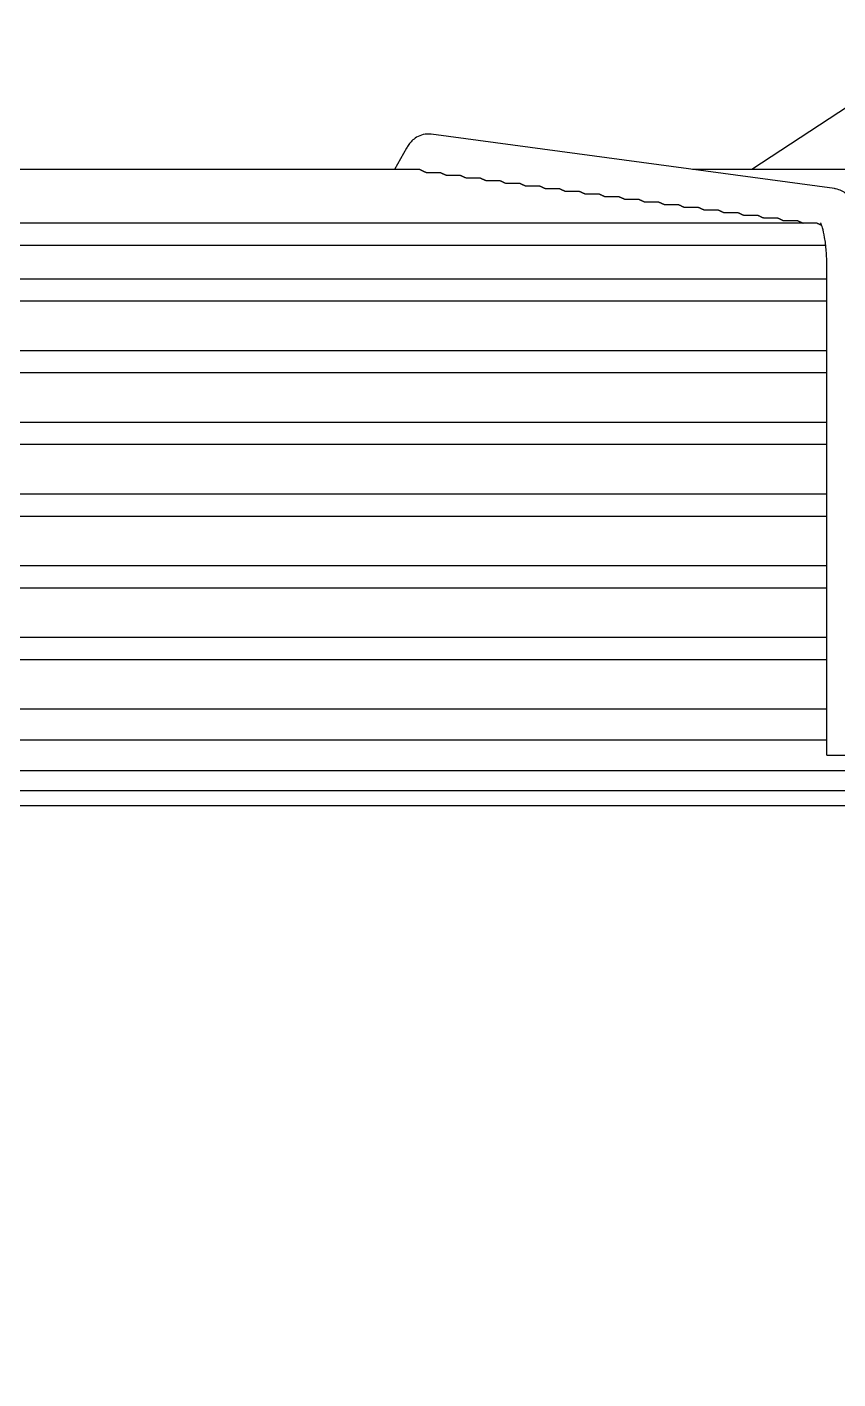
# Model space of a CAD drawing. Header units: millimetres. Extents: x 16200 to 32328, y 19251 to 29476.
# Drawn here: x 16315.74 to 16319.83, y 19601.05 to 19607.88 of the extents above; entities that cross this region are included whole.
import ezdxf

# ---------------------------------------------------------------- set-up
doc = ezdxf.new("R2010")
doc.units = ezdxf.units.MM
doc.header["$LTSCALE"] = 5
doc.layers.add('UNIT', color=6, linetype='Continuous')
doc.layers.add('WS-NO-CONTROL', color=3, linetype='Continuous')
doc.styles.add('SUBMITTAL', font='romans.shx', dxfattribs={"width": 0.75})
doc.dimstyles.new('SUBMITTAL', dxfattribs={"dimtxt": 0.09375, "dimasz": 0.09375, "dimexe": 0.03125, "dimexo": 0.0625, "dimgap": 0.0625, "dimtad": 0, "dimdec": 4, "dimzin": 4, "dimdsep": 46, "dimlunit": 4, "dimtxsty": 'SUBMITTAL', "dimcen": 0.09375, "dimclre": 6, "dimadec": 0, "dimazin": 0, "dimtfac": 1, "dimtdec": 0, "dimtofl": 0, "dimtmove": 0, "dimatfit": 3, "dimfxl": 0, "dimfrac": 2, "dimtolj": 1, "dimtzin": 4, "dimarcsym": 0})

msp = doc.modelspace()

# ---------------------------------------------------------------- linework, layer by layer
at = {"layer": 'UNIT'}
for p, q in [((16320.3354, 19607.7721), (16319.3985, 19607.1581)), ((16319.8152, 19607.0615), (16317.7798, 19607.3361)), ((16317.6549, 19607.2662), (16317.5949, 19607.1581)), ((16317.7217, 19607.1581), (16313.7192, 19607.1581)), ((16317.7552, 19607.1434), (16317.8236, 19607.1434)), ((16320.6047, 19607.1581), (16319.0991, 19607.1581)), ((16317.8552, 19607.1299), (16317.9238, 19607.1299)), ((16317.9554, 19607.1164), (16318.024, 19607.1164)), ((16318.0556, 19607.1029), (16318.1243, 19607.1029)), ((16318.1557, 19607.0894), (16318.2246, 19607.0894)), ((16318.2559, 19607.0759), (16318.3247, 19607.0759)), ((16318.3561, 19607.0624), (16318.425, 19607.0624)), ((16318.4563, 19607.0489), (16318.5252, 19607.0489)), ((16318.5565, 19607.0354), (16318.6254, 19607.0354)), ((16318.6567, 19607.0219), (16318.7256, 19607.0219)), ((16318.7568, 19607.0084), (16318.8259, 19607.0084)), ((16318.857, 19606.9949), (16318.9261, 19606.9949)), ((16318.9572, 19606.9814), (16319.0263, 19606.9814)), ((16319.0574, 19606.9679), (16319.1266, 19606.9679)), ((16319.1576, 19606.9544), (16319.2268, 19606.9544)), ((16319.2578, 19606.9409), (16319.327, 19606.9409)), ((16319.7279, 19606.8869), (16311.713, 19606.8869)), ((16319.3579, 19606.9274), (16319.4272, 19606.9274)), ((16319.4581, 19606.9139), (16319.5274, 19606.9139)), ((16319.5583, 19606.9004), (16319.6276, 19606.9004)), ((16311.6693, 19606.7767), (16319.7715, 19606.7767)), ((16319.7774, 19604.1995), (16319.7774, 19606.6689)), ((16319.7774, 19606.605), (16311.6635, 19606.605)), ((16318.9988, 19606.6064), (16318.9988, 19606.605)), ((16311.6635, 19606.4948), (16319.7774, 19606.4948)), ((16319.7774, 19606.2428), (16311.6635, 19606.2428)), ((16311.6635, 19606.1326), (16319.7774, 19606.1326)), ((16319.7774, 19605.8806), (16311.6635, 19605.8806)), ((16311.6635, 19605.7704), (16319.7774, 19605.7704)), ((16319.7774, 19605.5184), (16311.6635, 19605.5184)), ((16311.6635, 19605.4081), (16319.7774, 19605.4081)), ((16319.7774, 19605.1562), (16311.6635, 19605.1562)), ((16311.6635, 19605.0459), (16319.7774, 19605.0459)), ((16319.7774, 19604.794), (16311.6635, 19604.794)), ((16311.6635, 19604.6837), (16319.7774, 19604.6837)), ((16319.7774, 19604.4318), (16311.6635, 19604.4318)), ((16311.6635, 19604.2782), (16319.7774, 19604.2782)), ((16319.7774, 19604.1995), (16319.9742, 19604.1995)), ((16311.0944, 19604.1227), (16320.3464, 19604.1227)), ((16298.8504, 19604.0223), (16332.5905, 19604.0223)), ((16332.5905, 19603.9436), (16298.8504, 19603.9436))]:
    msp.add_line(p, q, dxfattribs=at)
for centre, start, end in [((16316.8756, 19606.6132), 353.99009, 355.0051), ((16317.663, 19606.6132), 184.9949, 186.00991)]:
    msp.add_arc(centre, 0.0787, start, end, dxfattribs=at)
for major_axis, start_param, end_param in [((-0.0861, 0.0478), 1.366612, 1.389255), ((0.0861, -0.0478), 6.024051, 6.046695)]:
    msp.add_ellipse((16317.4368, 19606.6705), major_axis=major_axis, ratio=0.875426, start_param=start_param, end_param=end_param, dxfattribs=at)
for points, knots in [([(16317.7798, 19607.3361), (16317.7665, 19607.3379), (16317.7524, 19607.3372), (16317.7268, 19607.3314), (16317.7153, 19607.3265), (16317.6963, 19607.3152), (16317.6887, 19607.3089), (16317.6759, 19607.2964), (16317.6708, 19607.2903), (16317.662, 19607.2782), (16317.6583, 19607.2722), (16317.655, 19607.2663), (16317.6549, 19607.2662), (16317.6549, 19607.2662)], [3.1066861, 3.1066861, 3.1066861, 3.1066861, 3.1999885, 3.1999885, 3.2942363, 3.2942363, 3.388484, 3.388484, 3.4827318, 3.4827318, 3.5769796, 3.5769796, 3.577925, 3.577925, 3.577925, 3.577925]), ([(16317.7217, 19607.1581), (16317.7217, 19607.1581), (16317.7218, 19607.1581), (16317.7218, 19607.1581), (16317.722, 19607.1581), (16317.7223, 19607.1581), (16317.7226, 19607.158), (16317.7229, 19607.1579), (16317.7232, 19607.1579), (16317.7236, 19607.1577), (16317.724, 19607.1576), (16317.7244, 19607.1575), (16317.7248, 19607.1573), (16317.7253, 19607.1571), (16317.7258, 19607.1569), (16317.7263, 19607.1567), (16317.7268, 19607.1564), (16317.7274, 19607.1562), (16317.7279, 19607.1559), (16317.7285, 19607.1556), (16317.7292, 19607.1553), (16317.7298, 19607.155), (16317.7305, 19607.1546), (16317.7312, 19607.1543), (16317.732, 19607.1539), (16317.7327, 19607.1535), (16317.7335, 19607.1531), (16317.7343, 19607.1527), (16317.7352, 19607.1523), (16317.736, 19607.1518), (16317.7369, 19607.1514), (16317.7379, 19607.1509), (16317.7388, 19607.1504), (16317.7398, 19607.15), (16317.7408, 19607.1495), (16317.7419, 19607.149), (16317.743, 19607.1484), (16317.7441, 19607.1479), (16317.7453, 19607.1474), (16317.7465, 19607.1469), (16317.7477, 19607.1463), (16317.7489, 19607.1458), (16317.7502, 19607.1453), (16317.7516, 19607.1447), (16317.7529, 19607.1442), (16317.7543, 19607.1437), (16317.7546, 19607.1436), (16317.7549, 19607.1435), (16317.7552, 19607.1434)], [0.4847824, 0.4847824, 0.4847824, 0.4847824, 0.4878049, 0.4878049, 0.4878049, 0.5121951, 0.5121951, 0.5121951, 0.5365854, 0.5365854, 0.5365854, 0.5609756, 0.5609756, 0.5609756, 0.5853659, 0.5853659, 0.5853659, 0.6097561, 0.6097561, 0.6097561, 0.6341463, 0.6341463, 0.6341463, 0.6585366, 0.6585366, 0.6585366, 0.6829268, 0.6829268, 0.6829268, 0.7073171, 0.7073171, 0.7073171, 0.7317073, 0.7317073, 0.7317073, 0.7560976, 0.7560976, 0.7560976, 0.7804878, 0.7804878, 0.7804878, 0.804878, 0.804878, 0.804878, 0.8292683, 0.8292683, 0.8292683, 0.834397, 0.834397, 0.834397, 0.834397]), ([(16317.8236, 19607.1434), (16317.8236, 19607.1434), (16317.8237, 19607.1434), (16317.8237, 19607.1434), (16317.8239, 19607.1433), (16317.8242, 19607.1433), (16317.8245, 19607.1432), (16317.8248, 19607.1432), (16317.8251, 19607.1431), (16317.8255, 19607.143), (16317.8258, 19607.1429), (16317.8262, 19607.1427), (16317.8267, 19607.1426), (16317.8271, 19607.1424), (16317.8276, 19607.1422), (16317.8281, 19607.142), (16317.8286, 19607.1418), (16317.8291, 19607.1415), (16317.8297, 19607.1413), (16317.8303, 19607.141), (16317.8309, 19607.1407), (16317.8315, 19607.1404), (16317.8322, 19607.1401), (16317.8329, 19607.1397), (16317.8336, 19607.1394), (16317.8343, 19607.139), (16317.8351, 19607.1387), (16317.8359, 19607.1383), (16317.8367, 19607.1379), (16317.8376, 19607.1374), (16317.8385, 19607.137), (16317.8393, 19607.1366), (16317.8403, 19607.1361), (16317.8413, 19607.1357), (16317.8422, 19607.1352), (16317.8433, 19607.1347), (16317.8444, 19607.1343), (16317.8454, 19607.1338), (16317.8466, 19607.1333), (16317.8477, 19607.1328), (16317.8489, 19607.1323), (16317.8501, 19607.1318), (16317.8514, 19607.1313), (16317.8526, 19607.1308), (16317.8539, 19607.1303), (16317.8552, 19607.1299)], [0.4842301, 0.4842301, 0.4842301, 0.4842301, 0.4878049, 0.4878049, 0.4878049, 0.5121951, 0.5121951, 0.5121951, 0.5365854, 0.5365854, 0.5365854, 0.5609756, 0.5609756, 0.5609756, 0.5853659, 0.5853659, 0.5853659, 0.6097561, 0.6097561, 0.6097561, 0.6341463, 0.6341463, 0.6341463, 0.6585366, 0.6585366, 0.6585366, 0.6829268, 0.6829268, 0.6829268, 0.7073171, 0.7073171, 0.7073171, 0.7317073, 0.7317073, 0.7317073, 0.7560976, 0.7560976, 0.7560976, 0.7804878, 0.7804878, 0.7804878, 0.804878, 0.804878, 0.804878, 0.8279727, 0.8279727, 0.8279727, 0.8279727]), ([(16317.9238, 19607.1299), (16317.9239, 19607.1299), (16317.9239, 19607.1299), (16317.9239, 19607.1299), (16317.9242, 19607.1298), (16317.9244, 19607.1298), (16317.9247, 19607.1298), (16317.925, 19607.1297), (16317.9253, 19607.1296), (16317.9257, 19607.1295), (16317.926, 19607.1294), (16317.9264, 19607.1292), (16317.9269, 19607.1291), (16317.9273, 19607.1289), (16317.9278, 19607.1287), (16317.9283, 19607.1285), (16317.9288, 19607.1283), (16317.9293, 19607.128), (16317.9299, 19607.1278), (16317.9305, 19607.1275), (16317.9311, 19607.1272), (16317.9318, 19607.1269), (16317.9324, 19607.1266), (16317.9331, 19607.1262), (16317.9338, 19607.1259), (16317.9346, 19607.1255), (16317.9353, 19607.1252), (16317.9361, 19607.1248), (16317.9369, 19607.1244), (16317.9378, 19607.1239), (16317.9387, 19607.1235), (16317.9396, 19607.1231), (16317.9405, 19607.1226), (16317.9415, 19607.1222), (16317.9425, 19607.1217), (16317.9435, 19607.1212), (16317.9446, 19607.1207), (16317.9457, 19607.1203), (16317.9468, 19607.1198), (16317.948, 19607.1193), (16317.9491, 19607.1188), (16317.9504, 19607.1183), (16317.9517, 19607.1178), (16317.9528, 19607.1173), (16317.9541, 19607.1168), (16317.9554, 19607.1164)], [0.4842433, 0.4842433, 0.4842433, 0.4842433, 0.4878049, 0.4878049, 0.4878049, 0.5121951, 0.5121951, 0.5121951, 0.5365854, 0.5365854, 0.5365854, 0.5609756, 0.5609756, 0.5609756, 0.5853659, 0.5853659, 0.5853659, 0.6097561, 0.6097561, 0.6097561, 0.6341463, 0.6341463, 0.6341463, 0.6585366, 0.6585366, 0.6585366, 0.6829268, 0.6829268, 0.6829268, 0.7073171, 0.7073171, 0.7073171, 0.7317073, 0.7317073, 0.7317073, 0.7560976, 0.7560976, 0.7560976, 0.7804878, 0.7804878, 0.7804878, 0.804878, 0.804878, 0.804878, 0.8276206, 0.8276206, 0.8276206, 0.8276206]), ([(16318.0241, 19607.1164), (16318.0241, 19607.1164), (16318.0241, 19607.1164), (16318.0242, 19607.1164), (16318.0244, 19607.1164), (16318.0246, 19607.1163), (16318.0249, 19607.1163), (16318.0252, 19607.1162), (16318.0255, 19607.1161), (16318.0259, 19607.116), (16318.0263, 19607.1159), (16318.0267, 19607.1157), (16318.0271, 19607.1156), (16318.0275, 19607.1154), (16318.028, 19607.1152), (16318.0285, 19607.115), (16318.029, 19607.1148), (16318.0296, 19607.1145), (16318.0301, 19607.1143), (16318.0307, 19607.114), (16318.0313, 19607.1137), (16318.032, 19607.1134), (16318.0326, 19607.1131), (16318.0333, 19607.1127), (16318.0341, 19607.1124), (16318.0348, 19607.112), (16318.0356, 19607.1116), (16318.0364, 19607.1113), (16318.0372, 19607.1109), (16318.038, 19607.1104), (16318.0389, 19607.11), (16318.0398, 19607.1096), (16318.0408, 19607.1091), (16318.0417, 19607.1087), (16318.0427, 19607.1082), (16318.0437, 19607.1077), (16318.0448, 19607.1072), (16318.0459, 19607.1067), (16318.047, 19607.1063), (16318.0482, 19607.1058), (16318.0494, 19607.1053), (16318.0506, 19607.1047), (16318.0519, 19607.1042), (16318.0531, 19607.1038), (16318.0543, 19607.1033), (16318.0556, 19607.1029)], [0.4842566, 0.4842566, 0.4842566, 0.4842566, 0.4878049, 0.4878049, 0.4878049, 0.5121951, 0.5121951, 0.5121951, 0.5365854, 0.5365854, 0.5365854, 0.5609756, 0.5609756, 0.5609756, 0.5853659, 0.5853659, 0.5853659, 0.6097561, 0.6097561, 0.6097561, 0.6341463, 0.6341463, 0.6341463, 0.6585366, 0.6585366, 0.6585366, 0.6829268, 0.6829268, 0.6829268, 0.7073171, 0.7073171, 0.7073171, 0.7317073, 0.7317073, 0.7317073, 0.7560976, 0.7560976, 0.7560976, 0.7804878, 0.7804878, 0.7804878, 0.804878, 0.804878, 0.804878, 0.827268, 0.827268, 0.827268, 0.827268]), ([(16318.1243, 19607.1029), (16318.1243, 19607.1029), (16318.1243, 19607.1029), (16318.1244, 19607.1029), (16318.1246, 19607.1029), (16318.1249, 19607.1028), (16318.1251, 19607.1028), (16318.1254, 19607.1027), (16318.1258, 19607.1026), (16318.1261, 19607.1025), (16318.1265, 19607.1024), (16318.1269, 19607.1022), (16318.1273, 19607.1021), (16318.1278, 19607.1019), (16318.1282, 19607.1017), (16318.1287, 19607.1015), (16318.1292, 19607.1013), (16318.1298, 19607.101), (16318.1304, 19607.1008), (16318.1309, 19607.1005), (16318.1316, 19607.1002), (16318.1322, 19607.0999), (16318.1329, 19607.0996), (16318.1336, 19607.0992), (16318.1343, 19607.0989), (16318.135, 19607.0985), (16318.1358, 19607.0981), (16318.1366, 19607.0977), (16318.1374, 19607.0973), (16318.1383, 19607.0969), (16318.1392, 19607.0965), (16318.14, 19607.0961), (16318.141, 19607.0956), (16318.142, 19607.0952), (16318.143, 19607.0947), (16318.144, 19607.0942), (16318.1451, 19607.0937), (16318.1461, 19607.0932), (16318.1473, 19607.0927), (16318.1484, 19607.0922), (16318.1496, 19607.0917), (16318.1509, 19607.0912), (16318.1521, 19607.0907), (16318.1533, 19607.0903), (16318.1545, 19607.0898), (16318.1557, 19607.0894)], [0.48427, 0.48427, 0.48427, 0.48427, 0.4878049, 0.4878049, 0.4878049, 0.5121951, 0.5121951, 0.5121951, 0.5365854, 0.5365854, 0.5365854, 0.5609756, 0.5609756, 0.5609756, 0.5853659, 0.5853659, 0.5853659, 0.6097561, 0.6097561, 0.6097561, 0.6341463, 0.6341463, 0.6341463, 0.6585366, 0.6585366, 0.6585366, 0.6829268, 0.6829268, 0.6829268, 0.7073171, 0.7073171, 0.7073171, 0.7317073, 0.7317073, 0.7317073, 0.7560976, 0.7560976, 0.7560976, 0.7804878, 0.7804878, 0.7804878, 0.804878, 0.804878, 0.804878, 0.8269153, 0.8269153, 0.8269153, 0.8269153]), ([(16318.2245, 19607.0894), (16318.2245, 19607.0894), (16318.2246, 19607.0894), (16318.2246, 19607.0894), (16318.2248, 19607.0894), (16318.2251, 19607.0893), (16318.2254, 19607.0893), (16318.2257, 19607.0892), (16318.226, 19607.0891), (16318.2264, 19607.089), (16318.2267, 19607.0889), (16318.2271, 19607.0887), (16318.2276, 19607.0886), (16318.228, 19607.0884), (16318.2285, 19607.0882), (16318.229, 19607.088), (16318.2295, 19607.0878), (16318.23, 19607.0875), (16318.2306, 19607.0873), (16318.2312, 19607.087), (16318.2318, 19607.0867), (16318.2324, 19607.0864), (16318.2331, 19607.0861), (16318.2338, 19607.0857), (16318.2345, 19607.0854), (16318.2352, 19607.085), (16318.236, 19607.0846), (16318.2368, 19607.0842), (16318.2376, 19607.0838), (16318.2385, 19607.0834), (16318.2394, 19607.083), (16318.2403, 19607.0826), (16318.2412, 19607.0821), (16318.2422, 19607.0816), (16318.2432, 19607.0812), (16318.2442, 19607.0807), (16318.2453, 19607.0802), (16318.2464, 19607.0797), (16318.2475, 19607.0792), (16318.2487, 19607.0787), (16318.2499, 19607.0782), (16318.2511, 19607.0777), (16318.2524, 19607.0772), (16318.2535, 19607.0768), (16318.2547, 19607.0763), (16318.2559, 19607.0759)], [0.4842834, 0.4842834, 0.4842834, 0.4842834, 0.4878049, 0.4878049, 0.4878049, 0.5121951, 0.5121951, 0.5121951, 0.5365854, 0.5365854, 0.5365854, 0.5609756, 0.5609756, 0.5609756, 0.5853659, 0.5853659, 0.5853659, 0.6097561, 0.6097561, 0.6097561, 0.6341463, 0.6341463, 0.6341463, 0.6585366, 0.6585366, 0.6585366, 0.6829268, 0.6829268, 0.6829268, 0.7073171, 0.7073171, 0.7073171, 0.7317073, 0.7317073, 0.7317073, 0.7560976, 0.7560976, 0.7560976, 0.7804878, 0.7804878, 0.7804878, 0.804878, 0.804878, 0.804878, 0.8265624, 0.8265624, 0.8265624, 0.8265624]), ([(16318.3247, 19607.0759), (16318.3248, 19607.0759), (16318.3248, 19607.0759), (16318.3248, 19607.0759), (16318.325, 19607.0759), (16318.3253, 19607.0758), (16318.3256, 19607.0758), (16318.3259, 19607.0757), (16318.3262, 19607.0756), (16318.3266, 19607.0755), (16318.3269, 19607.0754), (16318.3273, 19607.0752), (16318.3278, 19607.0751), (16318.3282, 19607.0749), (16318.3287, 19607.0747), (16318.3292, 19607.0745), (16318.3297, 19607.0743), (16318.3302, 19607.074), (16318.3308, 19607.0738), (16318.3314, 19607.0735), (16318.332, 19607.0732), (16318.3327, 19607.0729), (16318.3333, 19607.0726), (16318.334, 19607.0722), (16318.3347, 19607.0719), (16318.3355, 19607.0715), (16318.3362, 19607.0711), (16318.3371, 19607.0707), (16318.3379, 19607.0703), (16318.3387, 19607.0699), (16318.3396, 19607.0695), (16318.3405, 19607.0691), (16318.3415, 19607.0686), (16318.3424, 19607.0681), (16318.3434, 19607.0677), (16318.3445, 19607.0672), (16318.3455, 19607.0667), (16318.3466, 19607.0662), (16318.3477, 19607.0657), (16318.3489, 19607.0652), (16318.3501, 19607.0647), (16318.3513, 19607.0642), (16318.3526, 19607.0637), (16318.3537, 19607.0633), (16318.3549, 19607.0628), (16318.3561, 19607.0624)], [0.484297, 0.484297, 0.484297, 0.484297, 0.4878049, 0.4878049, 0.4878049, 0.5121951, 0.5121951, 0.5121951, 0.5365854, 0.5365854, 0.5365854, 0.5609756, 0.5609756, 0.5609756, 0.5853659, 0.5853659, 0.5853659, 0.6097561, 0.6097561, 0.6097561, 0.6341463, 0.6341463, 0.6341463, 0.6585366, 0.6585366, 0.6585366, 0.6829268, 0.6829268, 0.6829268, 0.7073171, 0.7073171, 0.7073171, 0.7317073, 0.7317073, 0.7317073, 0.7560976, 0.7560976, 0.7560976, 0.7804878, 0.7804878, 0.7804878, 0.804878, 0.804878, 0.804878, 0.8262097, 0.8262097, 0.8262097, 0.8262097]), ([(16318.425, 19607.0624), (16318.425, 19607.0624), (16318.425, 19607.0624), (16318.4251, 19607.0624), (16318.4253, 19607.0624), (16318.4255, 19607.0623), (16318.4258, 19607.0623), (16318.4261, 19607.0622), (16318.4264, 19607.0621), (16318.4268, 19607.062), (16318.4272, 19607.0619), (16318.4276, 19607.0618), (16318.428, 19607.0616), (16318.4284, 19607.0614), (16318.4289, 19607.0612), (16318.4294, 19607.061), (16318.4299, 19607.0608), (16318.4305, 19607.0605), (16318.4311, 19607.0603), (16318.4316, 19607.06), (16318.4322, 19607.0597), (16318.4329, 19607.0594), (16318.4336, 19607.0591), (16318.4342, 19607.0587), (16318.435, 19607.0584), (16318.4357, 19607.058), (16318.4365, 19607.0576), (16318.4373, 19607.0572), (16318.4381, 19607.0568), (16318.439, 19607.0564), (16318.4399, 19607.056), (16318.4407, 19607.0555), (16318.4417, 19607.0551), (16318.4427, 19607.0546), (16318.4437, 19607.0542), (16318.4447, 19607.0537), (16318.4458, 19607.0532), (16318.4469, 19607.0527), (16318.448, 19607.0522), (16318.4492, 19607.0517), (16318.4503, 19607.0512), (16318.4516, 19607.0507), (16318.4529, 19607.0502), (16318.454, 19607.0497), (16318.4551, 19607.0493), (16318.4563, 19607.0489)], [0.4843105, 0.4843105, 0.4843105, 0.4843105, 0.4878049, 0.4878049, 0.4878049, 0.5121951, 0.5121951, 0.5121951, 0.5365854, 0.5365854, 0.5365854, 0.5609756, 0.5609756, 0.5609756, 0.5853659, 0.5853659, 0.5853659, 0.6097561, 0.6097561, 0.6097561, 0.6341463, 0.6341463, 0.6341463, 0.6585366, 0.6585366, 0.6585366, 0.6829268, 0.6829268, 0.6829268, 0.7073171, 0.7073171, 0.7073171, 0.7317073, 0.7317073, 0.7317073, 0.7560976, 0.7560976, 0.7560976, 0.7804878, 0.7804878, 0.7804878, 0.804878, 0.804878, 0.804878, 0.8258572, 0.8258572, 0.8258572, 0.8258572]), ([(16318.5252, 19607.0489), (16318.5252, 19607.0489), (16318.5252, 19607.0489), (16318.5253, 19607.0489), (16318.5255, 19607.0489), (16318.5258, 19607.0488), (16318.526, 19607.0488), (16318.5263, 19607.0487), (16318.5267, 19607.0486), (16318.527, 19607.0485), (16318.5274, 19607.0484), (16318.5278, 19607.0483), (16318.5282, 19607.0481), (16318.5287, 19607.0479), (16318.5291, 19607.0477), (16318.5297, 19607.0475), (16318.5302, 19607.0473), (16318.5307, 19607.047), (16318.5313, 19607.0468), (16318.5319, 19607.0465), (16318.5325, 19607.0462), (16318.5331, 19607.0459), (16318.5338, 19607.0456), (16318.5345, 19607.0452), (16318.5352, 19607.0449), (16318.5359, 19607.0445), (16318.5367, 19607.0441), (16318.5375, 19607.0437), (16318.5383, 19607.0433), (16318.5392, 19607.0429), (16318.5401, 19607.0425), (16318.541, 19607.042), (16318.5419, 19607.0416), (16318.5429, 19607.0411), (16318.5439, 19607.0407), (16318.5449, 19607.0402), (16318.546, 19607.0397), (16318.5471, 19607.0392), (16318.5482, 19607.0387), (16318.5494, 19607.0382), (16318.5506, 19607.0377), (16318.5518, 19607.0372), (16318.5531, 19607.0367), (16318.5542, 19607.0362), (16318.5553, 19607.0358), (16318.5565, 19607.0354)], [0.484326, 0.484326, 0.484326, 0.484326, 0.4878049, 0.4878049, 0.4878049, 0.5121951, 0.5121951, 0.5121951, 0.5365854, 0.5365854, 0.5365854, 0.5609756, 0.5609756, 0.5609756, 0.5853659, 0.5853659, 0.5853659, 0.6097561, 0.6097561, 0.6097561, 0.6341463, 0.6341463, 0.6341463, 0.6585366, 0.6585366, 0.6585366, 0.6829268, 0.6829268, 0.6829268, 0.7073171, 0.7073171, 0.7073171, 0.7317073, 0.7317073, 0.7317073, 0.7560976, 0.7560976, 0.7560976, 0.7804878, 0.7804878, 0.7804878, 0.804878, 0.804878, 0.804878, 0.8255542, 0.8255542, 0.8255542, 0.8255542]), ([(16318.6254, 19607.0354), (16318.6254, 19607.0354), (16318.6255, 19607.0354), (16318.6255, 19607.0354), (16318.6257, 19607.0354), (16318.626, 19607.0353), (16318.6263, 19607.0353), (16318.6266, 19607.0352), (16318.6269, 19607.0351), (16318.6273, 19607.035), (16318.6276, 19607.0349), (16318.628, 19607.0348), (16318.6285, 19607.0346), (16318.6289, 19607.0344), (16318.6294, 19607.0342), (16318.6299, 19607.034), (16318.6304, 19607.0338), (16318.6309, 19607.0335), (16318.6315, 19607.0333), (16318.6321, 19607.033), (16318.6327, 19607.0327), (16318.6334, 19607.0324), (16318.634, 19607.0321), (16318.6347, 19607.0317), (16318.6354, 19607.0314), (16318.6362, 19607.031), (16318.6369, 19607.0306), (16318.6378, 19607.0302), (16318.6386, 19607.0298), (16318.6394, 19607.0294), (16318.6403, 19607.029), (16318.6412, 19607.0285), (16318.6422, 19607.0281), (16318.6431, 19607.0276), (16318.6441, 19607.0271), (16318.6452, 19607.0267), (16318.6462, 19607.0262), (16318.6473, 19607.0257), (16318.6485, 19607.0252), (16318.6496, 19607.0247), (16318.6508, 19607.0242), (16318.652, 19607.0237), (16318.6533, 19607.0232), (16318.6544, 19607.0227), (16318.6555, 19607.0223), (16318.6567, 19607.0219)], [0.48434, 0.48434, 0.48434, 0.48434, 0.4878049, 0.4878049, 0.4878049, 0.5121951, 0.5121951, 0.5121951, 0.5365854, 0.5365854, 0.5365854, 0.5609756, 0.5609756, 0.5609756, 0.5853659, 0.5853659, 0.5853659, 0.6097561, 0.6097561, 0.6097561, 0.6341463, 0.6341463, 0.6341463, 0.6585366, 0.6585366, 0.6585366, 0.6829268, 0.6829268, 0.6829268, 0.7073171, 0.7073171, 0.7073171, 0.7317073, 0.7317073, 0.7317073, 0.7560976, 0.7560976, 0.7560976, 0.7804878, 0.7804878, 0.7804878, 0.804878, 0.804878, 0.804878, 0.8252026, 0.8252026, 0.8252026, 0.8252026]), ([(16318.7256, 19607.0219), (16318.7257, 19607.0219), (16318.7257, 19607.0219), (16318.7257, 19607.0219), (16318.7259, 19607.0219), (16318.7262, 19607.0218), (16318.7265, 19607.0218), (16318.7268, 19607.0217), (16318.7271, 19607.0216), (16318.7275, 19607.0215), (16318.7279, 19607.0214), (16318.7283, 19607.0213), (16318.7287, 19607.0211), (16318.7291, 19607.0209), (16318.7296, 19607.0207), (16318.7301, 19607.0205), (16318.7306, 19607.0203), (16318.7312, 19607.02), (16318.7317, 19607.0198), (16318.7323, 19607.0195), (16318.7329, 19607.0192), (16318.7336, 19607.0189), (16318.7342, 19607.0186), (16318.7349, 19607.0182), (16318.7357, 19607.0179), (16318.7364, 19607.0175), (16318.7372, 19607.0171), (16318.738, 19607.0167), (16318.7388, 19607.0163), (16318.7396, 19607.0159), (16318.7405, 19607.0155), (16318.7414, 19607.015), (16318.7424, 19607.0146), (16318.7434, 19607.0141), (16318.7444, 19607.0136), (16318.7454, 19607.0132), (16318.7465, 19607.0127), (16318.7476, 19607.0122), (16318.7487, 19607.0117), (16318.7499, 19607.0112), (16318.7511, 19607.0107), (16318.7523, 19607.0102), (16318.7536, 19607.0096), (16318.7546, 19607.0092), (16318.7557, 19607.0088), (16318.7568, 19607.0084)], [0.484354, 0.484354, 0.484354, 0.484354, 0.4878049, 0.4878049, 0.4878049, 0.5121951, 0.5121951, 0.5121951, 0.5365854, 0.5365854, 0.5365854, 0.5609756, 0.5609756, 0.5609756, 0.5853659, 0.5853659, 0.5853659, 0.6097561, 0.6097561, 0.6097561, 0.6341463, 0.6341463, 0.6341463, 0.6585366, 0.6585366, 0.6585366, 0.6829268, 0.6829268, 0.6829268, 0.7073171, 0.7073171, 0.7073171, 0.7317073, 0.7317073, 0.7317073, 0.7560976, 0.7560976, 0.7560976, 0.7804878, 0.7804878, 0.7804878, 0.804878, 0.804878, 0.804878, 0.8248515, 0.8248515, 0.8248515, 0.8248515]), ([(16318.8259, 19607.0084), (16318.8259, 19607.0084), (16318.8259, 19607.0084), (16318.8259, 19607.0084), (16318.8262, 19607.0084), (16318.8264, 19607.0084), (16318.8267, 19607.0083), (16318.827, 19607.0082), (16318.8273, 19607.0081), (16318.8277, 19607.008), (16318.8281, 19607.0079), (16318.8285, 19607.0078), (16318.8289, 19607.0076), (16318.8294, 19607.0074), (16318.8298, 19607.0072), (16318.8303, 19607.007), (16318.8308, 19607.0068), (16318.8314, 19607.0065), (16318.832, 19607.0063), (16318.8325, 19607.006), (16318.8332, 19607.0057), (16318.8338, 19607.0054), (16318.8345, 19607.0051), (16318.8352, 19607.0047), (16318.8359, 19607.0044), (16318.8366, 19607.004), (16318.8374, 19607.0036), (16318.8382, 19607.0032), (16318.839, 19607.0028), (16318.8399, 19607.0024), (16318.8408, 19607.002), (16318.8417, 19607.0015), (16318.8426, 19607.0011), (16318.8436, 19607.0006), (16318.8446, 19607.0001), (16318.8456, 19606.9996), (16318.8467, 19606.9992), (16318.8478, 19606.9987), (16318.8489, 19606.9982), (16318.8501, 19606.9977), (16318.8513, 19606.9971), (16318.8525, 19606.9966), (16318.8538, 19606.9961), (16318.8548, 19606.9957), (16318.8559, 19606.9953), (16318.857, 19606.9949)], [0.484368, 0.484368, 0.484368, 0.484368, 0.4878049, 0.4878049, 0.4878049, 0.5121951, 0.5121951, 0.5121951, 0.5365854, 0.5365854, 0.5365854, 0.5609756, 0.5609756, 0.5609756, 0.5853659, 0.5853659, 0.5853659, 0.6097561, 0.6097561, 0.6097561, 0.6341463, 0.6341463, 0.6341463, 0.6585366, 0.6585366, 0.6585366, 0.6829268, 0.6829268, 0.6829268, 0.7073171, 0.7073171, 0.7073171, 0.7317073, 0.7317073, 0.7317073, 0.7560976, 0.7560976, 0.7560976, 0.7804878, 0.7804878, 0.7804878, 0.804878, 0.804878, 0.804878, 0.824501, 0.824501, 0.824501, 0.824501]), ([(16319.9742, 19606.6689), (16319.9742, 19606.7017), (16319.9729, 19606.7345), (16319.9677, 19606.7979), (16319.9638, 19606.8283), (16319.9535, 19606.8852), (16319.947, 19606.9115), (16319.9304, 19606.9601), (16319.9209, 19606.9825), (16319.8971, 19607.0152), (16319.888, 19607.0257), (16319.862, 19607.0462), (16319.8438, 19607.0562), (16319.8196, 19607.0608), (16319.8174, 19607.0612), (16319.8152, 19607.0615)], [1.570796, 1.570796, 1.570796, 1.570796, 1.877974, 1.877974, 2.185152, 2.185152, 2.49233, 2.49233, 2.799508, 2.799508, 2.940974, 2.940974, 3.091858, 3.091858, 3.106686, 3.106686, 3.106686, 3.106686]), ([(16318.9261, 19606.9949), (16318.9261, 19606.9949), (16318.9261, 19606.9949), (16318.9262, 19606.9949), (16318.9264, 19606.9949), (16318.9267, 19606.9949), (16318.9269, 19606.9948), (16318.9272, 19606.9947), (16318.9276, 19606.9946), (16318.9279, 19606.9945), (16318.9283, 19606.9944), (16318.9287, 19606.9943), (16318.9291, 19606.9941), (16318.9296, 19606.9939), (16318.9301, 19606.9937), (16318.9306, 19606.9935), (16318.9311, 19606.9933), (16318.9316, 19606.993), (16318.9322, 19606.9928), (16318.9328, 19606.9925), (16318.9334, 19606.9922), (16318.934, 19606.9919), (16318.9347, 19606.9916), (16318.9354, 19606.9912), (16318.9361, 19606.9909), (16318.9369, 19606.9905), (16318.9376, 19606.9901), (16318.9384, 19606.9897), (16318.9393, 19606.9893), (16318.9401, 19606.9889), (16318.941, 19606.9885), (16318.9419, 19606.988), (16318.9429, 19606.9876), (16318.9438, 19606.9871), (16318.9448, 19606.9866), (16318.9459, 19606.9861), (16318.947, 19606.9856), (16318.948, 19606.9852), (16318.9492, 19606.9847), (16318.9503, 19606.9841), (16318.9515, 19606.9836), (16318.9528, 19606.9831), (16318.9541, 19606.9826), (16318.9551, 19606.9822), (16318.9561, 19606.9818), (16318.9572, 19606.9814)], [0.484382, 0.484382, 0.484382, 0.484382, 0.4878049, 0.4878049, 0.4878049, 0.5121951, 0.5121951, 0.5121951, 0.5365854, 0.5365854, 0.5365854, 0.5609756, 0.5609756, 0.5609756, 0.5853659, 0.5853659, 0.5853659, 0.6097561, 0.6097561, 0.6097561, 0.6341463, 0.6341463, 0.6341463, 0.6585366, 0.6585366, 0.6585366, 0.6829268, 0.6829268, 0.6829268, 0.7073171, 0.7073171, 0.7073171, 0.7317073, 0.7317073, 0.7317073, 0.7560976, 0.7560976, 0.7560976, 0.7804878, 0.7804878, 0.7804878, 0.804878, 0.804878, 0.804878, 0.8241512, 0.8241512, 0.8241512, 0.8241512]), ([(16319.0263, 19606.9814), (16319.0263, 19606.9814), (16319.0264, 19606.9814), (16319.0264, 19606.9814), (16319.0266, 19606.9814), (16319.0269, 19606.9814), (16319.0272, 19606.9813), (16319.0275, 19606.9812), (16319.0278, 19606.9811), (16319.0282, 19606.981), (16319.0285, 19606.9809), (16319.0289, 19606.9808), (16319.0294, 19606.9806), (16319.0298, 19606.9804), (16319.0303, 19606.9802), (16319.0308, 19606.98), (16319.0313, 19606.9798), (16319.0318, 19606.9795), (16319.0324, 19606.9793), (16319.033, 19606.979), (16319.0336, 19606.9787), (16319.0343, 19606.9784), (16319.0349, 19606.9781), (16319.0356, 19606.9777), (16319.0364, 19606.9774), (16319.0371, 19606.977), (16319.0379, 19606.9766), (16319.0387, 19606.9762), (16319.0395, 19606.9758), (16319.0403, 19606.9754), (16319.0412, 19606.975), (16319.0421, 19606.9745), (16319.0431, 19606.9741), (16319.0441, 19606.9736), (16319.0451, 19606.9731), (16319.0461, 19606.9726), (16319.0472, 19606.9721), (16319.0483, 19606.9716), (16319.0494, 19606.9711), (16319.0506, 19606.9706), (16319.0518, 19606.9701), (16319.053, 19606.9696), (16319.0543, 19606.9691), (16319.0553, 19606.9687), (16319.0563, 19606.9683), (16319.0574, 19606.9679)], [0.484396, 0.484396, 0.484396, 0.484396, 0.4878049, 0.4878049, 0.4878049, 0.5121951, 0.5121951, 0.5121951, 0.5365854, 0.5365854, 0.5365854, 0.5609756, 0.5609756, 0.5609756, 0.5853659, 0.5853659, 0.5853659, 0.6097561, 0.6097561, 0.6097561, 0.6341463, 0.6341463, 0.6341463, 0.6585366, 0.6585366, 0.6585366, 0.6829268, 0.6829268, 0.6829268, 0.7073171, 0.7073171, 0.7073171, 0.7317073, 0.7317073, 0.7317073, 0.7560976, 0.7560976, 0.7560976, 0.7804878, 0.7804878, 0.7804878, 0.804878, 0.804878, 0.804878, 0.823802, 0.823802, 0.823802, 0.823802]), ([(16319.1265, 19606.9679), (16319.1266, 19606.9679), (16319.1266, 19606.9679), (16319.1266, 19606.9679), (16319.1268, 19606.9679), (16319.1271, 19606.9679), (16319.1274, 19606.9678), (16319.1277, 19606.9677), (16319.128, 19606.9677), (16319.1284, 19606.9675), (16319.1288, 19606.9674), (16319.1292, 19606.9673), (16319.1296, 19606.9671), (16319.13, 19606.9669), (16319.1305, 19606.9667), (16319.131, 19606.9665), (16319.1315, 19606.9663), (16319.1321, 19606.966), (16319.1327, 19606.9658), (16319.1332, 19606.9655), (16319.1338, 19606.9652), (16319.1345, 19606.9649), (16319.1352, 19606.9646), (16319.1359, 19606.9642), (16319.1366, 19606.9639), (16319.1373, 19606.9635), (16319.1381, 19606.9631), (16319.1389, 19606.9627), (16319.1397, 19606.9623), (16319.1406, 19606.9619), (16319.1415, 19606.9614), (16319.1424, 19606.961), (16319.1433, 19606.9605), (16319.1443, 19606.9601), (16319.1453, 19606.9596), (16319.1463, 19606.9591), (16319.1474, 19606.9586), (16319.1485, 19606.9581), (16319.1496, 19606.9576), (16319.1508, 19606.9571), (16319.152, 19606.9566), (16319.1533, 19606.9561), (16319.1545, 19606.9556), (16319.1555, 19606.9552), (16319.1565, 19606.9548), (16319.1576, 19606.9544)], [0.48441, 0.48441, 0.48441, 0.48441, 0.4878049, 0.4878049, 0.4878049, 0.5121951, 0.5121951, 0.5121951, 0.5365854, 0.5365854, 0.5365854, 0.5609756, 0.5609756, 0.5609756, 0.5853659, 0.5853659, 0.5853659, 0.6097561, 0.6097561, 0.6097561, 0.6341463, 0.6341463, 0.6341463, 0.6585366, 0.6585366, 0.6585366, 0.6829268, 0.6829268, 0.6829268, 0.7073171, 0.7073171, 0.7073171, 0.7317073, 0.7317073, 0.7317073, 0.7560976, 0.7560976, 0.7560976, 0.7804878, 0.7804878, 0.7804878, 0.804878, 0.804878, 0.804878, 0.8234536, 0.8234536, 0.8234536, 0.8234536]), ([(16319.2268, 19606.9544), (16319.2268, 19606.9544), (16319.2268, 19606.9544), (16319.2268, 19606.9544), (16319.2271, 19606.9544), (16319.2273, 19606.9544), (16319.2276, 19606.9543), (16319.2279, 19606.9542), (16319.2282, 19606.9542), (16319.2286, 19606.954), (16319.229, 19606.9539), (16319.2294, 19606.9538), (16319.2298, 19606.9536), (16319.2303, 19606.9534), (16319.2307, 19606.9532), (16319.2312, 19606.953), (16319.2318, 19606.9528), (16319.2323, 19606.9526), (16319.2329, 19606.9523), (16319.2335, 19606.952), (16319.2341, 19606.9517), (16319.2347, 19606.9514), (16319.2354, 19606.9511), (16319.2361, 19606.9507), (16319.2368, 19606.9504), (16319.2376, 19606.95), (16319.2383, 19606.9496), (16319.2391, 19606.9492), (16319.24, 19606.9488), (16319.2408, 19606.9484), (16319.2417, 19606.9479), (16319.2426, 19606.9475), (16319.2436, 19606.947), (16319.2445, 19606.9466), (16319.2455, 19606.9461), (16319.2466, 19606.9456), (16319.2477, 19606.9451), (16319.2487, 19606.9446), (16319.2499, 19606.9441), (16319.2511, 19606.9436), (16319.2523, 19606.9431), (16319.2535, 19606.9426), (16319.2548, 19606.9421), (16319.2557, 19606.9417), (16319.2567, 19606.9413), (16319.2578, 19606.9409)], [0.4844239, 0.4844239, 0.4844239, 0.4844239, 0.4878049, 0.4878049, 0.4878049, 0.5121951, 0.5121951, 0.5121951, 0.5365854, 0.5365854, 0.5365854, 0.5609756, 0.5609756, 0.5609756, 0.5853659, 0.5853659, 0.5853659, 0.6097561, 0.6097561, 0.6097561, 0.6341463, 0.6341463, 0.6341463, 0.6585366, 0.6585366, 0.6585366, 0.6829268, 0.6829268, 0.6829268, 0.7073171, 0.7073171, 0.7073171, 0.7317073, 0.7317073, 0.7317073, 0.7560976, 0.7560976, 0.7560976, 0.7804878, 0.7804878, 0.7804878, 0.804878, 0.804878, 0.804878, 0.823106, 0.823106, 0.823106, 0.823106]), ([(16319.327, 19606.9409), (16319.327, 19606.9409), (16319.327, 19606.9409), (16319.3271, 19606.9409), (16319.3273, 19606.9409), (16319.3275, 19606.9409), (16319.3278, 19606.9408), (16319.3281, 19606.9407), (16319.3285, 19606.9407), (16319.3288, 19606.9405), (16319.3292, 19606.9404), (16319.3296, 19606.9403), (16319.33, 19606.9401), (16319.3305, 19606.9399), (16319.331, 19606.9397), (16319.3315, 19606.9395), (16319.332, 19606.9393), (16319.3325, 19606.9391), (16319.3331, 19606.9388), (16319.3337, 19606.9385), (16319.3343, 19606.9382), (16319.335, 19606.9379), (16319.3356, 19606.9376), (16319.3363, 19606.9372), (16319.3371, 19606.9369), (16319.3378, 19606.9365), (16319.3386, 19606.9361), (16319.3394, 19606.9357), (16319.3402, 19606.9353), (16319.341, 19606.9349), (16319.3419, 19606.9344), (16319.3428, 19606.934), (16319.3438, 19606.9335), (16319.3448, 19606.9331), (16319.3458, 19606.9326), (16319.3468, 19606.9321), (16319.3479, 19606.9316), (16319.349, 19606.9311), (16319.3501, 19606.9306), (16319.3513, 19606.9301), (16319.3525, 19606.9296), (16319.3537, 19606.9291), (16319.355, 19606.9286), (16319.356, 19606.9282), (16319.3569, 19606.9278), (16319.3579, 19606.9274)], [0.4844379, 0.4844379, 0.4844379, 0.4844379, 0.4878049, 0.4878049, 0.4878049, 0.5121951, 0.5121951, 0.5121951, 0.5365854, 0.5365854, 0.5365854, 0.5609756, 0.5609756, 0.5609756, 0.5853659, 0.5853659, 0.5853659, 0.6097561, 0.6097561, 0.6097561, 0.6341463, 0.6341463, 0.6341463, 0.6585366, 0.6585366, 0.6585366, 0.6829268, 0.6829268, 0.6829268, 0.7073171, 0.7073171, 0.7073171, 0.7317073, 0.7317073, 0.7317073, 0.7560976, 0.7560976, 0.7560976, 0.7804878, 0.7804878, 0.7804878, 0.804878, 0.804878, 0.804878, 0.8227592, 0.8227592, 0.8227592, 0.8227592]), ([(16319.4272, 19606.9274), (16319.4272, 19606.9274), (16319.4273, 19606.9274), (16319.4273, 19606.9274), (16319.4275, 19606.9274), (16319.4278, 19606.9274), (16319.4281, 19606.9273), (16319.4284, 19606.9273), (16319.4287, 19606.9272), (16319.4291, 19606.927), (16319.4294, 19606.9269), (16319.4298, 19606.9268), (16319.4303, 19606.9266), (16319.4307, 19606.9264), (16319.4312, 19606.9262), (16319.4317, 19606.926), (16319.4322, 19606.9258), (16319.4328, 19606.9256), (16319.4333, 19606.9253), (16319.4339, 19606.925), (16319.4345, 19606.9247), (16319.4352, 19606.9244), (16319.4359, 19606.9241), (16319.4365, 19606.9237), (16319.4373, 19606.9234), (16319.438, 19606.923), (16319.4388, 19606.9226), (16319.4396, 19606.9222), (16319.4404, 19606.9218), (16319.4413, 19606.9214), (16319.4422, 19606.9209), (16319.4431, 19606.9205), (16319.444, 19606.92), (16319.445, 19606.9196), (16319.446, 19606.9191), (16319.447, 19606.9186), (16319.4481, 19606.9181), (16319.4492, 19606.9176), (16319.4504, 19606.9171), (16319.4515, 19606.9166), (16319.4527, 19606.9161), (16319.454, 19606.9156), (16319.4553, 19606.915), (16319.4562, 19606.9147), (16319.4571, 19606.9143), (16319.4581, 19606.9139)], [0.4844518, 0.4844518, 0.4844518, 0.4844518, 0.4878049, 0.4878049, 0.4878049, 0.5121951, 0.5121951, 0.5121951, 0.5365854, 0.5365854, 0.5365854, 0.5609756, 0.5609756, 0.5609756, 0.5853659, 0.5853659, 0.5853659, 0.6097561, 0.6097561, 0.6097561, 0.6341463, 0.6341463, 0.6341463, 0.6585366, 0.6585366, 0.6585366, 0.6829268, 0.6829268, 0.6829268, 0.7073171, 0.7073171, 0.7073171, 0.7317073, 0.7317073, 0.7317073, 0.7560976, 0.7560976, 0.7560976, 0.7804878, 0.7804878, 0.7804878, 0.804878, 0.804878, 0.804878, 0.8224133, 0.8224133, 0.8224133, 0.8224133]), ([(16319.5274, 19606.9139), (16319.5275, 19606.9139), (16319.5275, 19606.9139), (16319.5275, 19606.9139), (16319.5277, 19606.9139), (16319.528, 19606.9139), (16319.5283, 19606.9138), (16319.5286, 19606.9138), (16319.5289, 19606.9137), (16319.5293, 19606.9136), (16319.5297, 19606.9134), (16319.5301, 19606.9133), (16319.5305, 19606.9131), (16319.5309, 19606.9129), (16319.5314, 19606.9128), (16319.5319, 19606.9125), (16319.5324, 19606.9123), (16319.533, 19606.9121), (16319.5336, 19606.9118), (16319.5341, 19606.9115), (16319.5348, 19606.9112), (16319.5354, 19606.9109), (16319.5361, 19606.9106), (16319.5368, 19606.9102), (16319.5375, 19606.9099), (16319.5383, 19606.9095), (16319.539, 19606.9091), (16319.5398, 19606.9087), (16319.5407, 19606.9083), (16319.5415, 19606.9079), (16319.5424, 19606.9074), (16319.5433, 19606.907), (16319.5443, 19606.9065), (16319.5453, 19606.906), (16319.5462, 19606.9056), (16319.5473, 19606.9051), (16319.5484, 19606.9046), (16319.5495, 19606.9041), (16319.5506, 19606.9036), (16319.5518, 19606.9031), (16319.553, 19606.9026), (16319.5542, 19606.902), (16319.5555, 19606.9015), (16319.5564, 19606.9012), (16319.5574, 19606.9008), (16319.5583, 19606.9004)], [0.4844658, 0.4844658, 0.4844658, 0.4844658, 0.4878049, 0.4878049, 0.4878049, 0.5121951, 0.5121951, 0.5121951, 0.5365854, 0.5365854, 0.5365854, 0.5609756, 0.5609756, 0.5609756, 0.5853659, 0.5853659, 0.5853659, 0.6097561, 0.6097561, 0.6097561, 0.6341463, 0.6341463, 0.6341463, 0.6585366, 0.6585366, 0.6585366, 0.6829268, 0.6829268, 0.6829268, 0.7073171, 0.7073171, 0.7073171, 0.7317073, 0.7317073, 0.7317073, 0.7560976, 0.7560976, 0.7560976, 0.7804878, 0.7804878, 0.7804878, 0.804878, 0.804878, 0.804878, 0.8220682, 0.8220682, 0.8220682, 0.8220682]), ([(16319.6276, 19606.9004), (16319.6277, 19606.9004), (16319.6277, 19606.9004), (16319.6277, 19606.9004), (16319.628, 19606.9004), (16319.6282, 19606.9004), (16319.6285, 19606.9003), (16319.6288, 19606.9003), (16319.6291, 19606.9002), (16319.6295, 19606.9001), (16319.6299, 19606.8999), (16319.6303, 19606.8998), (16319.6307, 19606.8996), (16319.6312, 19606.8995), (16319.6316, 19606.8993), (16319.6322, 19606.899), (16319.6327, 19606.8988), (16319.6332, 19606.8986), (16319.6338, 19606.8983), (16319.6344, 19606.898), (16319.635, 19606.8977), (16319.6357, 19606.8974), (16319.6363, 19606.8971), (16319.637, 19606.8967), (16319.6377, 19606.8964), (16319.6385, 19606.896), (16319.6393, 19606.8956), (16319.6401, 19606.8952), (16319.6409, 19606.8948), (16319.6417, 19606.8944), (16319.6427, 19606.8939), (16319.6436, 19606.8935), (16319.6445, 19606.893), (16319.6455, 19606.8925), (16319.6465, 19606.8921), (16319.6475, 19606.8916), (16319.6486, 19606.8911), (16319.6497, 19606.8906), (16319.6508, 19606.8901), (16319.652, 19606.8896), (16319.6532, 19606.889), (16319.6545, 19606.8885), (16319.6557, 19606.888), (16319.6566, 19606.8876), (16319.6576, 19606.8873), (16319.6585, 19606.8869)], [0.4844797, 0.4844797, 0.4844797, 0.4844797, 0.4878049, 0.4878049, 0.4878049, 0.5121951, 0.5121951, 0.5121951, 0.5365854, 0.5365854, 0.5365854, 0.5609756, 0.5609756, 0.5609756, 0.5853659, 0.5853659, 0.5853659, 0.6097561, 0.6097561, 0.6097561, 0.6341463, 0.6341463, 0.6341463, 0.6585366, 0.6585366, 0.6585366, 0.6829268, 0.6829268, 0.6829268, 0.7073171, 0.7073171, 0.7073171, 0.7317073, 0.7317073, 0.7317073, 0.7560976, 0.7560976, 0.7560976, 0.7804878, 0.7804878, 0.7804878, 0.804878, 0.804878, 0.804878, 0.8217241, 0.8217241, 0.8217241, 0.8217241]), ([(16319.7279, 19606.8869), (16319.7279, 19606.8869), (16319.7279, 19606.8869), (16319.728, 19606.8869), (16319.7282, 19606.8869), (16319.7284, 19606.8869), (16319.7287, 19606.8868), (16319.729, 19606.8868), (16319.7294, 19606.8867), (16319.7297, 19606.8866), (16319.7301, 19606.8864), (16319.7305, 19606.8863), (16319.731, 19606.8861), (16319.7314, 19606.886), (16319.7319, 19606.8858), (16319.7324, 19606.8855), (16319.7329, 19606.8853), (16319.7334, 19606.8851), (16319.734, 19606.8848), (16319.7346, 19606.8845), (16319.7352, 19606.8842), (16319.7359, 19606.8839), (16319.7365, 19606.8836), (16319.7372, 19606.8832), (16319.738, 19606.8829), (16319.7387, 19606.8825), (16319.7395, 19606.8821), (16319.7403, 19606.8817), (16319.7411, 19606.8813), (16319.742, 19606.8809), (16319.7429, 19606.8804), (16319.7438, 19606.88), (16319.7447, 19606.8795), (16319.7457, 19606.879), (16319.7467, 19606.8786), (16319.7478, 19606.8781), (16319.7488, 19606.8776), (16319.7495, 19606.8773), (16319.7502, 19606.877), (16319.7509, 19606.8766)], [0.4844942, 0.4844942, 0.4844942, 0.4844942, 0.4878049, 0.4878049, 0.4878049, 0.5121951, 0.5121951, 0.5121951, 0.5365854, 0.5365854, 0.5365854, 0.5609756, 0.5609756, 0.5609756, 0.5853659, 0.5853659, 0.5853659, 0.6097561, 0.6097561, 0.6097561, 0.6341463, 0.6341463, 0.6341463, 0.6585366, 0.6585366, 0.6585366, 0.6829268, 0.6829268, 0.6829268, 0.7073171, 0.7073171, 0.7073171, 0.7317073, 0.7317073, 0.7317073, 0.7560976, 0.7560976, 0.7560976, 0.7708389, 0.7708389, 0.7708389, 0.7708389]), ([(16319.7774, 19606.6689), (16319.7774, 19606.6953), (16319.7764, 19606.7217), (16319.7725, 19606.7713), (16319.7696, 19606.7945), (16319.7629, 19606.8339), (16319.7591, 19606.8505), (16319.7521, 19606.8741), (16319.7488, 19606.8822), (16319.7458, 19606.8884), (16319.7451, 19606.8895), (16319.7451, 19606.8895)], [1.570796, 1.570796, 1.570796, 1.570796, 1.864819, 1.864819, 2.15372, 2.15372, 2.423663, 2.423663, 2.651375, 2.651375, 2.761758, 2.761758, 2.761758, 2.761758])]:
    msp.add_open_spline(points, degree=3, knots=knots, dxfattribs=at)

# ---------------------------------------------------------------- leaders
at = {"layer": 'WS-NO-CONTROL', "annotation_type": 0, "has_hookline": 1, "hookline_direction": 0, "text_width": 52.65}
msp.add_leader([(16285.6101, 19592.927), (16354.5681, 19642.3937), (16358.6407, 19642.3937)], dimstyle='SUBMITTAL', override={"dimscale": 58.18, "dimasz": 0.07, "dimgap": 0.03, "dimcen": 4.055284, "dimarcsym": 1}, dxfattribs=at)

doc.saveas('drawing.dxf')
